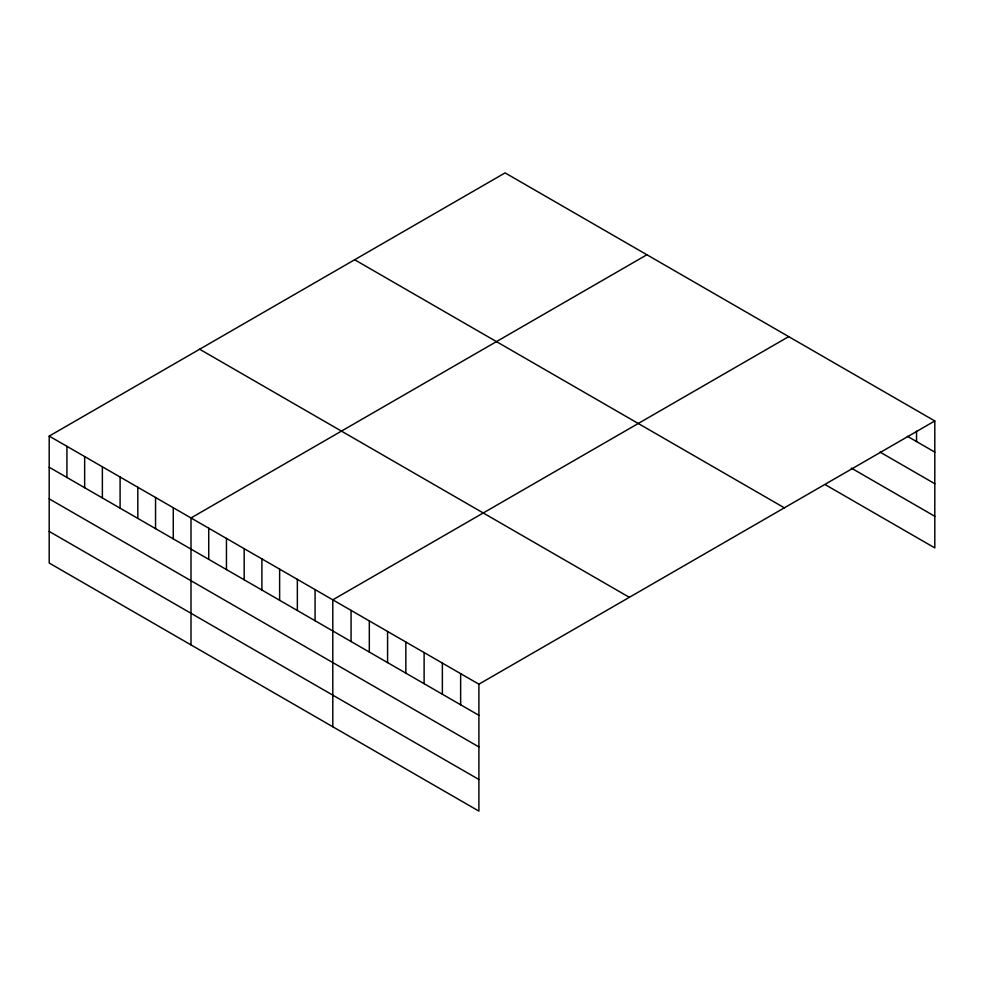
<?xml version="1.0" encoding="UTF-8"?>
<svg xmlns="http://www.w3.org/2000/svg" width="984" height="984" viewBox="0 0 984 984"><rect width="100%" height="100%" fill="white"/><g stroke="black" fill="none" stroke-linecap="round" stroke-linejoin="round"><path stroke-width="1.48" d="M49.2 436.096L478.901 684.188L478.901 811.111L49.2 563.033L49.2 436.096L505.099 172.889L934.8 420.967L934.8 547.904L825.232 484.645M646.906 254.758L191.007 517.965L191.007 644.901M788.701 336.626L332.801 599.834L332.801 726.77M478.901 684.188L934.8 420.967M907.408 436.293L934.8 452.111M880.016 452.087L934.8 483.722M851.32 468.089L934.8 516.293M354.658 259.751L784.359 507.83M199.641 349.234L629.342 597.325M49.2 467.24L478.901 715.319M49.2 498.851L478.901 746.93M49.2 531.422L478.901 779.5M916.534 431.189L916.534 441.57M460.635 673.634L460.635 704.778M442.369 663.093L442.369 694.237M424.116 652.552L424.116 683.696M405.851 642.011L405.851 673.154M387.585 631.47L387.585 662.601M369.32 620.916L369.32 652.06M351.067 610.375L351.067 641.519M315.077 589.601L315.077 620.744M297.353 579.367L297.353 610.51M279.628 569.133L279.628 600.277M261.904 558.9L261.904 590.043M244.18 548.666L244.18 579.81M226.455 538.433L226.455 569.576M208.731 528.199L208.731 559.342M173.27 507.732L173.27 538.875M155.546 497.498L155.546 528.642M137.821 487.264L137.821 518.408M120.097 477.031L120.097 508.174M102.373 466.797L102.373 497.941M84.649 456.564L84.649 487.707M66.924 446.33L66.924 477.474"/></g></svg>
